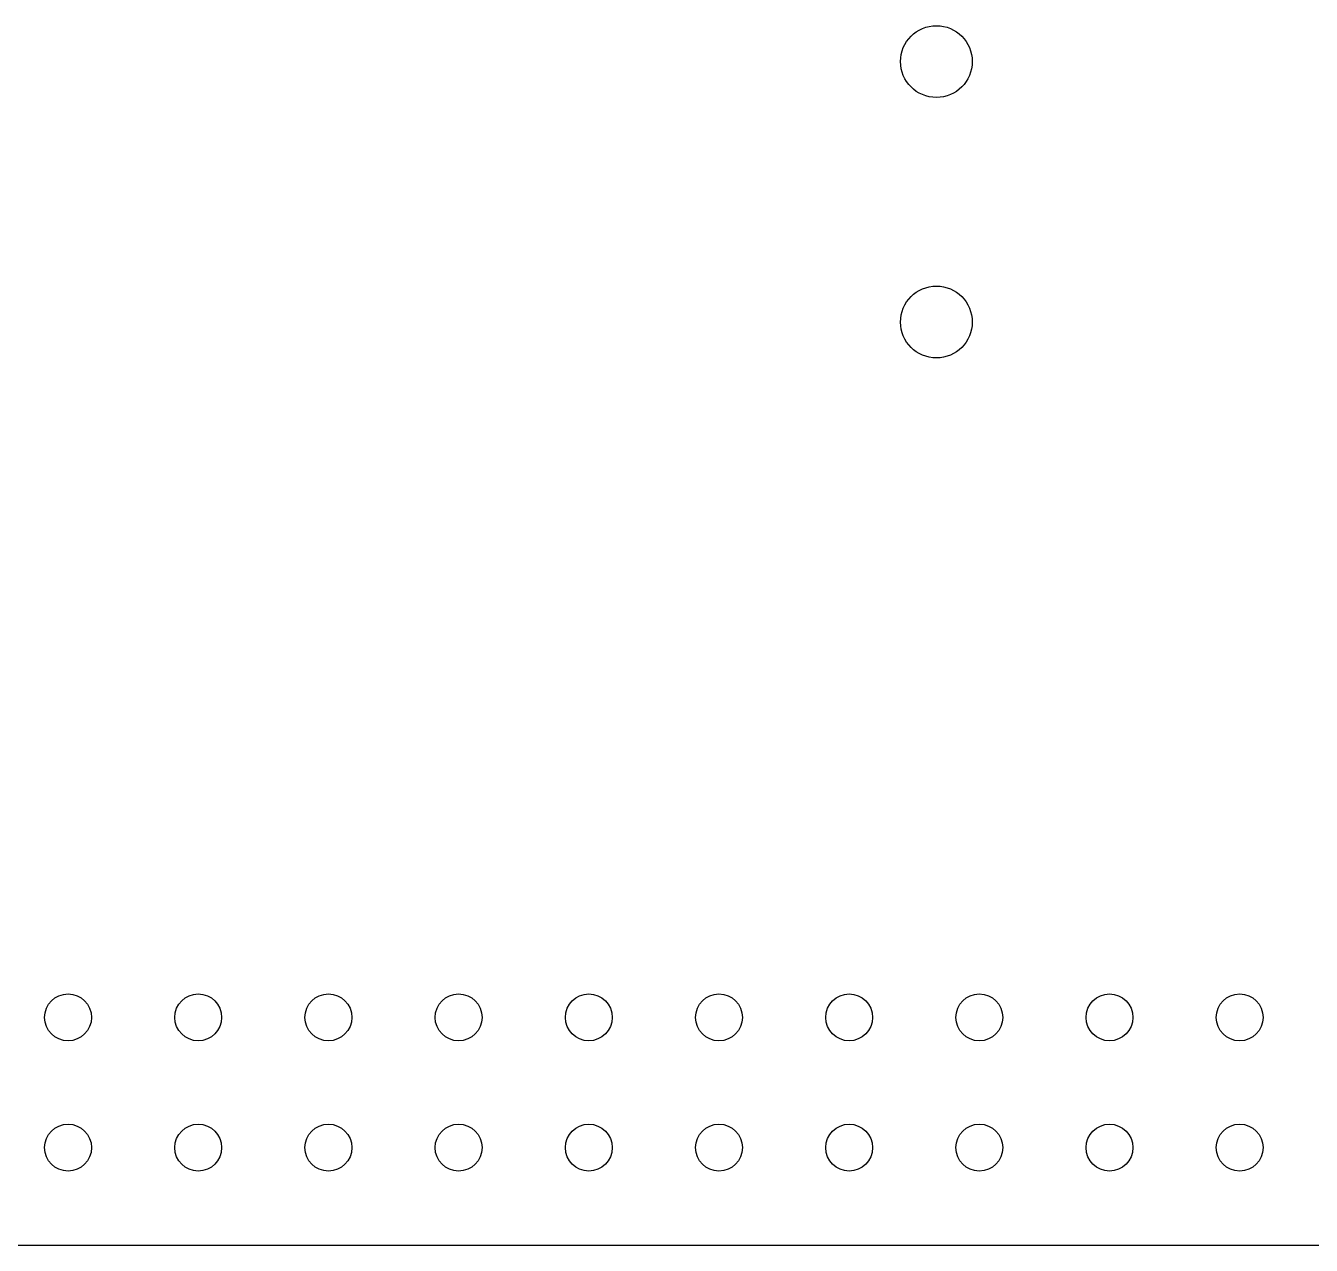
# Model space of a CAD drawing. Header units: millimetres. Extents: x 0 to 86.4, y 0 to 54.6.
# Drawn here: x 29.02 to 54.1, y 0 to 23.79 of the extents above; entities that cross this region are included whole.
import ezdxf

# ---------------------------------------------------------------- set-up
doc = ezdxf.new("R2010")
doc.units = ezdxf.units.MM

msp = doc.modelspace()

# ---------------------------------------------------------------- linework, layer by layer
at = {"color": 7, "linetype": 'Continuous', "lineweight": 25}
msp.add_line((6.35, 0), (73.66, 0), dxfattribs=at)
for centre, radius in [((46.787, 23.089), 0.7), ((46.787, 18.009), 0.7), ((29.845, 4.445), 0.457), ((32.385, 4.445), 0.457), ((34.925, 4.445), 0.457), ((37.465, 4.445), 0.457), ((40.005, 4.445), 0.457), ((42.545, 4.445), 0.457), ((45.085, 4.445), 0.457), ((47.625, 4.445), 0.457), ((50.165, 4.445), 0.457), ((52.705, 4.445), 0.457), ((29.845, 1.905), 0.457), ((32.385, 1.905), 0.457), ((34.925, 1.905), 0.457), ((37.465, 1.905), 0.457), ((40.005, 1.905), 0.457), ((42.545, 1.905), 0.457), ((45.085, 1.905), 0.457), ((47.625, 1.905), 0.457), ((50.165, 1.905), 0.457), ((52.705, 1.905), 0.457)]:
    msp.add_circle(centre, radius, dxfattribs=at)

doc.saveas('drawing.dxf')
